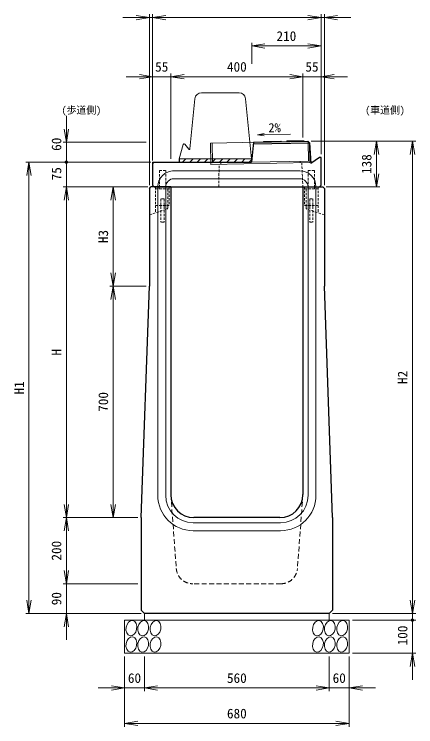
# Model space of a CAD drawing. Units: millimetres at full size, sheet at 1:20. Extents: x 0 to 8400, y 0 to 5940.
# Drawn here: x 4972 to 6188, y 2407 to 4562 of the extents above; entities that cross this region are included whole.
import ezdxf
from ezdxf.enums import TextEntityAlignment as Align

# ---------------------------------------------------------------- set-up
doc = ezdxf.new("R2010")
doc.units = ezdxf.units.MM
doc.header["$LTSCALE"] = 20
doc.linetypes.add('USER1', pattern=[0.5625, 0.375, -0.1875])
doc.linetypes.add('USER2', pattern=[1.125, 0.75, -0.375])
for name, color, linetype, lineweight in [('0_2', 7, 'Continuous', 13), ('ACC(細線）', 4, 'USER1', 13), ('CON2(細線）', 6, 'Continuous', 13), ('CON（太線）', 1, 'Continuous', 25), ('DIM（細線）', 9, 'Continuous', 13), ('構造物-寸法', 7, 'Continuous', 9)]:
    doc.layers.add(name, color=color, linetype=linetype, lineweight=lineweight)
doc.layers.add('寸法線', color=7, linetype='Continuous')
doc.styles.add('ＭＳ ゴシック', font='')
doc.styles.get('ＭＳ ゴシック').set_extended_font_data('MS Gothic')

# ---------------------------------------------------------------- blocks, each defined once
blk = doc.blocks.new('open_arrow')
at = {"color": 0, "linetype": 'Continuous', "lineweight": -2}
blk.add_lwpolyline([(7.5, 1.25), (0, 0), (7.5, -1.25)], dxfattribs=at)
blk = doc.blocks.new('filled_dot')
at = {"color": 0, "linetype": 'Continuous', "lineweight": -2, "const_width": 1.25}
blk.add_lwpolyline([(-0.625, 0, 1), (0.625, 0, 1)], format="xyb", close=True, dxfattribs=at)

msp = doc.modelspace()

# ---------------------------------------------------------------- linework, layer by layer
at = {"layer": '0_2'}
for p, q in [((5539.13, 4324.83), (5652.93, 4324.83)), ((5504.02, 4154.8), (5519.23, 4306.82)), ((5672.83, 4306.82), (5691.03, 4124.83)), ((5483.55, 4168.5), (5471.03, 4124.83)), ((5500.46, 4153.77), (5488.27, 4169.41)), ((5471.03, 4124.83), (5691.03, 4124.83))]:
    msp.add_line(p, q, dxfattribs=at)
at = {"layer": '0_2', "lineweight": 25}
msp.add_line((5471.03, 4124.83), (5471.03, 4114.83), dxfattribs=at)
at = {"layer": '0_2'}
for centre, radius, start, end in [((5539.13, 4304.83), 20, 90, 174.28941), ((5652.93, 4304.83), 20, 5.71059, 90), ((5486.14, 4167.75), 2.7, 37.91649, 164), ((5502.03, 4155), 2, 217.91649, 354.28941)]:
    msp.add_arc(centre, radius, start, end, dxfattribs=at)
at = {"layer": 'ACC(細線）', "color": 2}
for p, q in [((5591.26, 4040.02), (5592.67, 4108.47)), ((5842.63, 4113.18), (5846.19, 4039.83))]:
    msp.add_line(p, q, dxfattribs=at)
at = {"layer": 'ACC(細線）', "lineweight": 9}
for p, q in [((5411.69, 4089.83), (5430.69, 4089.83)), ((5411.69, 4089.83), (5411.69, 4039.83)), ((5430.69, 4089.83), (5430.69, 4039.83)), ((5862.19, 4089.83), (5881.19, 4089.83)), ((5862.19, 4089.83), (5862.19, 4039.83)), ((5881.19, 4089.83), (5881.19, 4039.83))]:
    msp.add_line(p, q, dxfattribs=at)
at = {"layer": 'ACC(細線）'}
for p, q in [((5400.19, 4039.83), (5400.19, 3983.83)), ((5441.19, 4039.83), (5400.19, 4039.83)), ((5441.19, 4033.83), (5400.19, 4033.83)), ((5410.69, 4039.83), (5410.69, 4033.83)), ((5430.69, 4039.83), (5430.69, 4033.83)), ((5436.69, 4033.83), (5436.69, 3983.83)), ((5441.19, 4039.83), (5441.19, 3983.83)), ((5851.19, 4039.83), (5851.19, 3983.83)), ((5851.19, 4039.83), (5892.19, 4039.83)), ((5851.19, 4033.83), (5892.19, 4033.83)), ((5855.69, 4033.83), (5855.69, 3983.83)), ((5861.69, 4039.83), (5861.69, 4033.83)), ((5881.69, 4039.83), (5881.69, 4033.83)), ((5892.19, 4039.83), (5892.19, 3983.83)), ((5415.69, 4003.83), (5415.69, 3933.83)), ((5425.69, 4003.83), (5415.69, 4003.83)), ((5425.69, 4003.83), (5425.69, 3933.83)), ((5866.69, 4003.83), (5866.69, 3933.83)), ((5866.69, 4003.83), (5876.69, 4003.83)), ((5876.69, 4003.83), (5876.69, 3933.83)), ((5381.19, 3955.53), (5434.63, 3973.15)), ((5441.19, 3983.83), (5400.19, 3983.83)), ((5400.19, 3983.83), (5400.19, 3961.8)), ((5436.69, 3976), (5436.69, 3983.83)), ((5851.19, 3983.83), (5892.19, 3983.83)), ((5855.69, 3976), (5855.69, 3983.83)), ((5911.19, 3955.53), (5857.75, 3973.15)), ((5892.19, 3983.83), (5892.19, 3961.8)), ((5425.69, 3933.83), (5415.69, 3933.83)), ((5866.69, 3933.83), (5876.69, 3933.83))]:
    msp.add_line(p, q, dxfattribs=at)
for centre, start, end in [((5433.69, 3976), 288.24585, 0), ((5858.69, 3976), 180, 251.75415)]:
    msp.add_arc(centre, 3, start, end, dxfattribs=at)
at = {"layer": 'CON2(細線）', "lineweight": 9}
for p, q in [((5455.6, 4088.83), (5836.69, 4088.83)), ((5455.64, 4064.83), (5836.69, 4064.83))]:
    msp.add_line(p, q, dxfattribs=at)
at = {"layer": 'CON2(細線）'}
for p, q in [((5406.69, 4039.83), (5406.69, 3107.33)), ((5430.69, 4039.83), (5430.69, 3107.33)), ((5861.69, 4039.83), (5861.69, 3107.33)), ((5885.69, 4039.83), (5885.69, 3107.33)), ((5513.69, 3024.33), (5646.19, 3024.33)), ((5778.69, 3024.33), (5646.19, 3024.33)), ((5513.69, 3000.33), (5646.19, 3000.33)), ((5778.69, 3000.33), (5646.19, 3000.33))]:
    msp.add_line(p, q, dxfattribs=at)
at = {"layer": 'CON2(細線）', "linetype": 'USER2'}
for p, q in [((5446.19, 3109.83), (5462.76, 2886.14)), ((5846.19, 3109.83), (5829.62, 2886.14)), ((5779.75, 2839.83), (5512.62, 2839.83))]:
    msp.add_line(p, q, dxfattribs=at)
at = {"layer": 'CON2(細線）', "lineweight": 9}
for centre, radius, start, end in [((5455.69, 4039.83), 49, 90, 180.00009), ((5836.69, 4039.83), 49, 0, 90), ((5455.69, 4039.83), 25, 90, 180.00009), ((5836.69, 4039.83), 25, 0, 90)]:
    msp.add_arc(centre, radius, start, end, dxfattribs=at)
at = {"layer": 'CON2(細線）'}
for centre, radius, start, end in [((5513.69, 3107.33), 107, 180, 270), ((5513.69, 3107.33), 83, 180, 270), ((5778.69, 3107.33), 83, 270, 0), ((5778.69, 3107.33), 107, 270, 0)]:
    msp.add_arc(centre, radius, start, end, dxfattribs=at)
at = {"layer": 'CON2(細線）', "linetype": 'USER2'}
for centre, start, end in [((5512.62, 2889.83), 184.23639, 270), ((5779.75, 2889.83), 270, 355.76361)]:
    msp.add_arc(centre, 50, start, end, dxfattribs=at)
at = {"layer": 'CON（太線）'}
for p, q in [((5696.19, 4174.92), (5690.19, 4114.83)), ((5695.68, 4169.82), (5866.49, 4173.07)), ((5728.19, 4177.53), (5779.19, 4178.51)), ((5798.19, 4178.87), (5849.19, 4179.84)), ((5861.48, 4178.07), (5866.49, 4173.07)), ((5866.49, 4173.07), (5870.13, 4110.58)), ((5896.19, 4128.83), (5870.13, 4110.58)), ((5901.19, 4128.83), (5896.19, 4128.83)), ((5901.19, 4044.83), (5901.19, 4128.83)), ((5391.19, 4109.83), (5396.19, 4114.83)), ((5391.19, 4109.83), (5391.19, 4044.83)), ((5396.19, 4114.83), (5690.19, 4114.83)), ((5381.19, 4034.83), (5386.19, 4039.83)), ((5381.19, 4034.83), (5381.19, 3739.83)), ((5446.19, 4039.83), (5386.19, 4039.83)), ((5391.19, 4044.83), (5396.19, 4039.83)), ((5396.19, 4039.83), (5896.19, 4039.83)), ((5446.19, 4039.83), (5446.19, 3109.83)), ((5846.19, 4039.83), (5846.19, 3109.83)), ((5846.19, 4039.83), (5906.19, 4039.83)), ((5896.19, 4039.83), (5901.19, 4044.83)), ((5906.19, 4039.83), (5911.19, 4034.83)), ((5911.19, 4034.83), (5911.19, 3739.83)), ((5356.19, 3039.83), (5381.19, 3739.83)), ((5936.19, 3039.83), (5911.19, 3739.83)), ((5356.19, 3039.83), (5356.19, 2759.83)), ((5776.19, 3039.83), (5516.19, 3039.83)), ((5936.19, 3039.83), (5936.19, 2759.83)), ((5356.19, 2759.83), (5366.19, 2749.83)), ((5926.19, 2749.83), (5936.19, 2759.83)), ((5926.19, 2749.83), (5366.19, 2749.83))]:
    msp.add_line(p, q, dxfattribs=at)
at = {"layer": 'CON（太線）', "color": 2}
msp.add_line((5696.19, 4174.92), (5861.48, 4178.07), dxfattribs=at)
at = {"layer": 'CON（太線）'}
for centre, start, end in [((5516.19, 3109.83), 180, 270), ((5776.19, 3109.83), 270, 0)]:
    msp.add_arc(centre, 70, start, end, dxfattribs=at)
at = {"layer": 'DIM（細線）'}
for p, q in [((5728.77, 4201.21), (5708.83, 4197.5)), ((5708.83, 4197.5), (5808.82, 4199.4)), ((5708.83, 4197.5), (5728.89, 4194.55))]:
    msp.add_line(p, q, dxfattribs=at)
at = {"layer": '構造物-寸法'}
for p, q in [((5301.19, 4552.15), (5471.19, 4552.15)), ((5381.19, 4044.83), (5381.19, 4562.15)), ((5391.19, 4119.83), (5391.19, 4562.15)), ((5391.19, 4119.83), (5391.19, 4562.15)), ((5901.19, 4552.15), (5391.19, 4552.15)), ((5991.19, 4552.15), (5821.19, 4552.15)), ((5901.19, 4138.83), (5901.19, 4562.15)), ((5901.19, 4138.83), (5901.19, 4562.15)), ((5911.19, 4044.83), (5911.19, 4562.15)), ((5691.19, 4411.8), (5691.19, 4476.16)), ((5901.19, 4466.16), (5691.19, 4466.16)), ((5901.19, 4270.33), (5901.19, 4476.16)), ((5391.19, 4119.83), (5391.19, 4383.2)), ((5446.19, 4124.83), (5446.19, 4383.2)), ((5446.19, 4124.83), (5446.19, 4383.2)), ((5846.19, 4189.78), (5846.19, 4383.2)), ((5846.19, 4189.44), (5846.19, 4383.2)), ((5901.19, 4138.83), (5901.19, 4383.2)), ((5526.19, 4373.2), (5311.19, 4373.2)), ((5846.19, 4373.2), (5446.19, 4373.2)), ((5766.19, 4373.2), (5981.19, 4373.2)), ((5129.83, 4114.83), (5129.83, 4254.92)), ((5371.19, 4174.92), (5119.83, 4174.92)), ((5871.48, 4178.07), (6079.07, 4178.07)), ((5871.48, 4178.07), (6187.97, 4178.07)), ((6069.07, 4178.07), (6069.07, 4039.83)), ((6177.97, 4178.07), (6177.97, 2749.83)), ((5481.23, 4114.83), (5491.23, 4124.83)), ((5503.68, 4114.83), (5513.68, 4124.83)), ((5526.14, 4114.83), (5536.14, 4124.83)), ((5548.59, 4114.83), (5558.59, 4124.83)), ((5571.04, 4114.83), (5581.04, 4124.83)), ((5593.49, 4114.83), (5602.36, 4123.71)), ((5602.36, 4123.71), (5603.49, 4124.83)), ((5615.94, 4114.83), (5625.94, 4124.83)), ((5638.39, 4114.83), (5648.39, 4124.83)), ((5660.84, 4114.83), (5670.84, 4124.83)), ((5683.29, 4114.83), (5690.78, 4122.32)), ((5386.19, 4114.83), (5006.7, 4114.83)), ((5016.7, 4114.83), (5016.7, 2749.83)), ((5386.19, 4114.83), (5119.83, 4114.83)), ((5371.19, 4114.83), (5119.83, 4114.83)), ((5129.83, 4114.83), (5129.83, 3959.83)), ((5391.19, 4114.83), (5396.19, 4114.83)), ((5391.19, 4114.83), (5391.19, 4109.83)), ((5376.19, 4039.83), (5119.83, 4039.83)), ((5376.19, 4039.83), (5119.83, 4039.83)), ((5129.83, 4039.83), (5129.83, 3039.83)), ((5376.19, 4039.83), (5261.59, 4039.83)), ((5271.59, 4039.83), (5271.59, 3739.83)), ((5916.19, 4039.83), (6079.07, 4039.83)), ((5371.19, 3739.83), (5261.59, 3739.83)), ((5371.19, 3739.83), (5261.59, 3739.83)), ((5271.59, 3739.83), (5271.59, 3039.83)), ((5346.19, 3039.83), (5119.83, 3039.83)), ((5346.19, 3039.83), (5119.83, 3039.83)), ((5129.83, 3039.83), (5129.83, 2839.83)), ((5346.19, 3039.83), (5261.59, 3039.83)), ((5129.83, 2919.83), (5129.83, 2669.83)), ((5346.19, 2839.83), (5119.83, 2839.83)), ((5346.19, 2839.83), (5119.83, 2839.83)), ((6177.97, 2829.83), (6177.97, 2649.83)), ((5356.19, 2749.83), (5006.7, 2749.83)), ((5356.19, 2749.83), (5119.83, 2749.83)), ((5366.19, 2749.83), (5366.19, 2729.83)), ((5926.19, 2749.83), (5926.19, 2729.83)), ((5936.19, 2749.83), (6187.97, 2749.83)), ((5936.19, 2749.83), (6187.97, 2749.83)), ((5366.19, 2729.83), (5306.19, 2729.83)), ((5306.19, 2729.83), (5306.19, 2629.83)), ((5926.19, 2729.83), (5366.19, 2729.83)), ((5986.19, 2729.83), (5926.19, 2729.83)), ((5986.19, 2629.83), (5986.19, 2729.83)), ((5986.19, 2629.83), (5986.19, 2729.83)), ((5996.19, 2729.83), (6187.97, 2729.83)), ((5996.19, 2729.83), (6187.97, 2729.83)), ((6177.97, 2729.83), (6177.97, 2549.83)), ((5306.19, 2629.83), (5366.19, 2629.83)), ((5926.19, 2629.83), (5366.19, 2629.83)), ((5926.19, 2629.83), (5986.19, 2629.83)), ((5996.19, 2629.83), (6187.97, 2629.83)), ((5306.19, 2619.83), (5306.19, 2514.72)), ((5306.19, 2619.83), (5306.19, 2407.49)), ((5366.19, 2619.83), (5366.19, 2514.72)), ((5366.19, 2619.83), (5366.19, 2514.72)), ((5926.19, 2619.83), (5926.19, 2514.72)), ((5926.19, 2619.83), (5926.19, 2514.72)), ((5986.19, 2619.83), (5986.19, 2514.72)), ((5986.19, 2619.83), (5986.19, 2407.49)), ((5226.19, 2524.72), (5446.19, 2524.72)), ((5366.19, 2524.72), (5926.19, 2524.72)), ((6066.19, 2524.72), (5846.19, 2524.72)), ((5986.19, 2417.49), (5306.19, 2417.49))]:
    msp.add_line(p, q, dxfattribs=at)
at = {"layer": '構造物-寸法', "color": 4}
for p, q in [((5861.48, 4178.07), (5566.45, 4172.45)), ((5566.45, 4172.45), (5567.68, 4107.97)), ((5570.95, 4172.54), (5572.09, 4112.55)), ((5861.9, 4177.65), (5863.04, 4118.09)), ((5866.49, 4173.07), (5867.62, 4113.68)), ((5863.04, 4118.09), (5572.09, 4112.55)), ((5837.63, 4113.11), (5837.54, 4117.61)), ((5567.68, 4107.97), (5567.55, 4114.83)), ((5867.62, 4113.68), (5567.68, 4107.97)), ((5597.67, 4108.54), (5597.59, 4113.04))]:
    msp.add_line(p, q, dxfattribs=at)
at = {"layer": '構造物-寸法', "color": 1}
for p, q in [((5726.19, 4175.5), (5728.19, 4177.53)), ((5779.19, 4178.51), (5781.19, 4176.54)), ((5796.19, 4176.83), (5798.19, 4178.87)), ((5849.19, 4179.84), (5851.19, 4177.9))]:
    msp.add_line(p, q, dxfattribs=at)
at = {"layer": '構造物-寸法'}
for centre in [(5326.78, 2705.41), (5362.78, 2705.41), (5399.78, 2705.41), (5891.78, 2705.41), (5927.78, 2705.41), (5964.78, 2705.41), (5326.78, 2656.41), (5362.78, 2656.41), (5399.78, 2656.41), (5891.78, 2656.41), (5927.78, 2656.41), (5964.78, 2656.41)]:
    msp.add_ellipse(centre, major_axis=(-4.13, -22.89), ratio=0.698644, dxfattribs=at)

# ---------------------------------------------------------------- block references
for name, p, xscale, yscale, rotation in [('open_arrow', (5381.19, 4552.15), 5.33, 5.33, 180), ('open_arrow', (5901.19, 4552.15), 5.33, 5.33, 180), ('open_arrow', (5901.19, 4552.15), 5.33, 5.33, 180), ('open_arrow', (5901.19, 4466.16), 5.33, 5.33, 180), ('open_arrow', (5391.19, 4373.2), 5.33, 5.33, 180), ('open_arrow', (5846.19, 4373.2), 5.33, 5.33, 180), ('open_arrow', (5846.19, 4373.2), 5.33, 5.33, 180), ('open_arrow', (5129.83, 4174.92), 5.33, 5.33, 90), ('open_arrow', (6069.07, 4178.07), 5.33, 5.33, 270), ('open_arrow', (6177.97, 4178.07), 5.33, 5.33, 270), ('filled_dot', (5129.83, 4114.83), 4, 4, 270), ('filled_dot', (5129.83, 4114.83), 4, 4, 90), ('open_arrow', (5016.7, 4114.83), 5.33, 5.33, 270), ('open_arrow', (6069.07, 4039.83), 5.33, 5.33, 90), ('open_arrow', (5129.83, 4039.83), 5.33, 5.33, 270), ('open_arrow', (5129.83, 4039.83), 5.33, 5.33, 270), ('open_arrow', (5271.59, 4039.83), 5.33, 5.33, 270), ('open_arrow', (5271.59, 3739.83), 5.33, 5.33, 90), ('open_arrow', (5271.59, 3739.83), 5.33, 5.33, 270), ('open_arrow', (5129.83, 3039.83), 5.33, 5.33, 90), ('open_arrow', (5271.59, 3039.83), 5.33, 5.33, 90), ('open_arrow', (5129.83, 3039.83), 5.33, 5.33, 270), ('open_arrow', (5129.83, 2839.83), 5.33, 5.33, 90), ('open_arrow', (5129.83, 2839.83), 5.33, 5.33, 90), ('open_arrow', (5016.7, 2749.83), 5.33, 5.33, 90), ('open_arrow', (6177.97, 2749.83), 5.33, 5.33, 90), ('open_arrow', (6177.97, 2749.83), 5.33, 5.33, 90), ('open_arrow', (5129.83, 2749.83), 5.33, 5.33, 270), ('filled_dot', (6177.97, 2729.83), 4, 4, 270), ('filled_dot', (6177.97, 2729.83), 4, 4, 270), ('open_arrow', (6177.97, 2629.83), 5.33, 5.33, 270), ('open_arrow', (5306.19, 2524.72), 5.33, 5.33, 180), ('open_arrow', (5926.19, 2524.72), 5.33, 5.33, 180), ('open_arrow', (5926.19, 2524.72), 5.33, 5.33, 180), ('open_arrow', (5986.19, 2417.49), 5.33, 5.33, 180)]:
    msp.add_blockref(name, p, dxfattribs=dict(at, xscale=xscale, yscale=yscale, rotation=rotation))
at = {"layer": '構造物-寸法', "xscale": 5.33, "yscale": 5.33}
for p in [(5391.19, 4552.15), (5391.19, 4552.15), (5911.19, 4552.15), (5691.19, 4466.16), (5446.19, 4373.2), (5446.19, 4373.2), (5901.19, 4373.2), (5366.19, 2524.72), (5366.19, 2524.72), (5986.19, 2524.72), (5306.19, 2417.49)]:
    msp.add_blockref('open_arrow', p, dxfattribs=at)

# ---------------------------------------------------------------- texts
at = {"layer": '寸法線', "style": 'ＭＳ ゴシック'}
msp.add_text('2%', height=27.49, dxfattribs=at).set_placement((5760.46, 4197.21), align=Align.BOTTOM_CENTER)
at = {"layer": '構造物-寸法', "style": 'ＭＳ ゴシック'}
for s, p in [('210', (5796.19, 4496.16)), ('400', (5646.19, 4403.2)), ('55', (5418.69, 4403.2)), ('55', (5873.69, 4403.2)), ('60', (5336.19, 2554.72)), ('560', (5646.19, 2554.72)), ('60', (5956.19, 2554.72)), ('680', (5646.19, 2447.49))]:
    msp.add_text(s, height=29.33, dxfattribs=at).set_placement(p, align=Align.MIDDLE_CENTER)
for s, p in [('(歩道側)', (5115.39, 4254.62)), ('(車道側)', (6034.93, 4254.62))]:
    msp.add_text(s, height=21.99, dxfattribs=at).set_placement(p, align=Align.BOTTOM_LEFT)
for s, p in [('60', (5099.83, 4169.03)), ('138', (6039.07, 4108.95)), ('75', (5099.83, 4079.83)), ('H3', (5241.59, 3889.83)), ('H', (5099.83, 3539.83)), ('H2', (6147.97, 3463.95)), ('H1', (4986.7, 3432.33)), ('700', (5241.59, 3389.83)), ('200', (5099.83, 2939.83)), ('90', (5099.83, 2794.83)), ('100', (6147.97, 2683.49))]:
    msp.add_text(s, height=29.33, rotation=90, dxfattribs=at).set_placement(p, align=Align.MIDDLE_CENTER)

doc.saveas('drawing.dxf')
